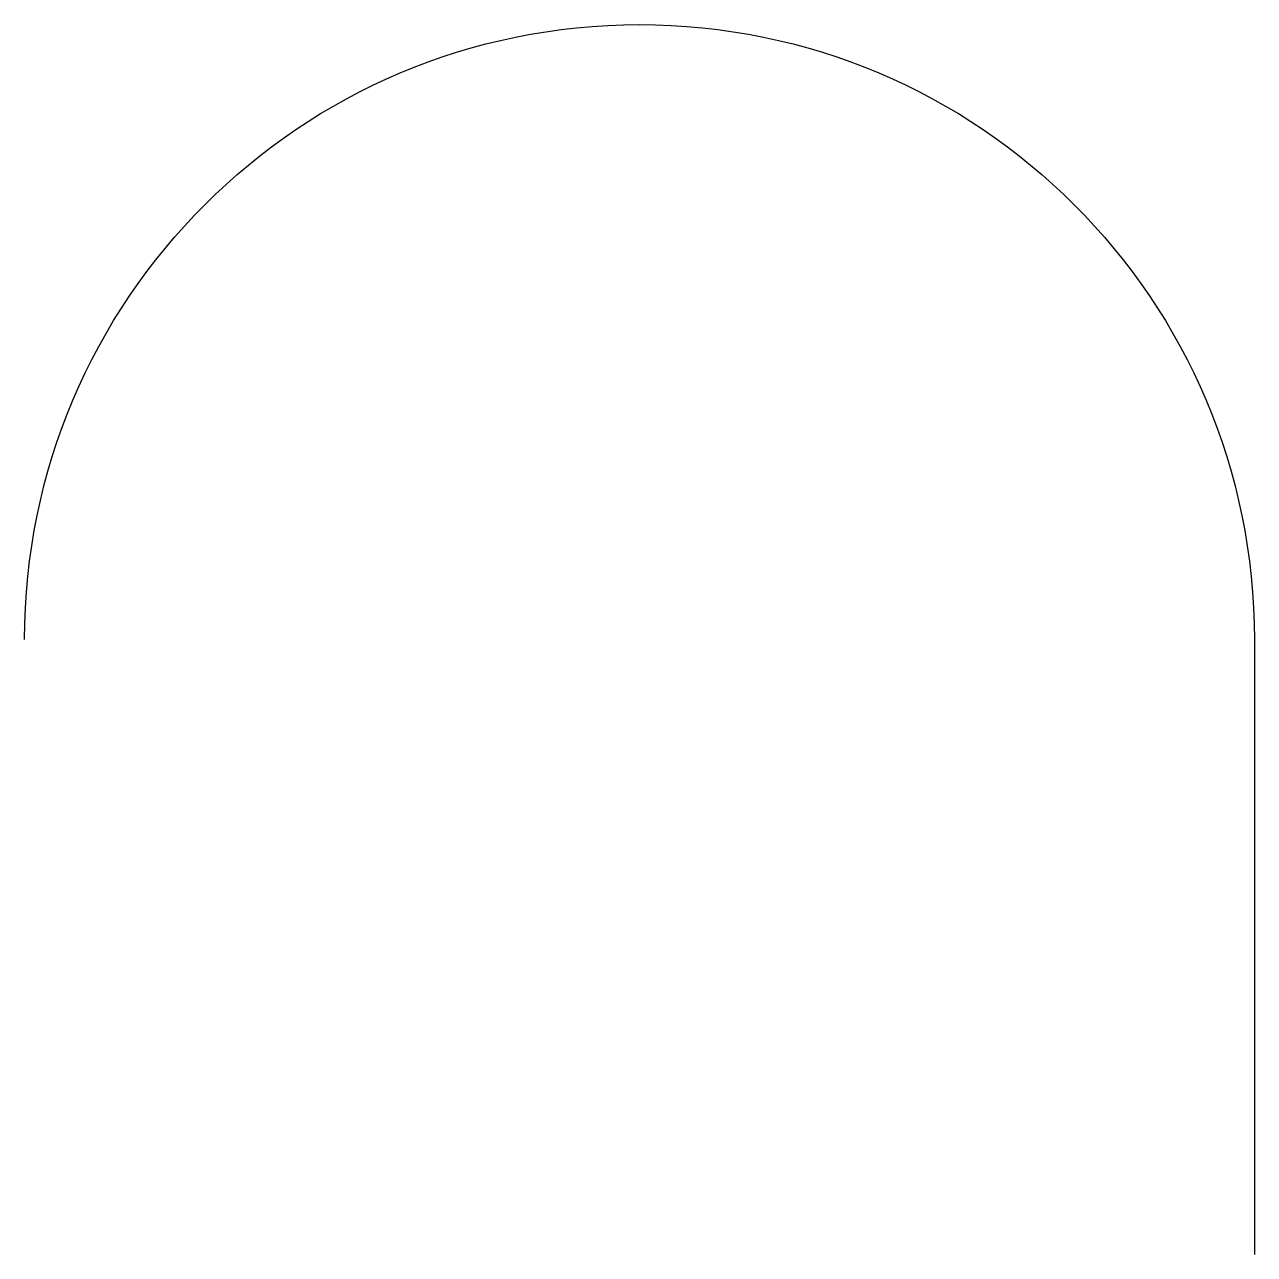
# Model space of a CAD drawing. Header units: millimetres. Extents: x 0 to 20, y -10 to 10.
import ezdxf

# ---------------------------------------------------------------- set-up
doc = ezdxf.new("R2010")
doc.units = ezdxf.units.MM

msp = doc.modelspace()

# ---------------------------------------------------------------- linework, layer by layer
at = {"layer": 'CUT'}
msp.add_lwpolyline([(0, 0, -1), (20, 0), (20, -10)], format="xyb", dxfattribs=at)

doc.saveas('drawing.dxf')
